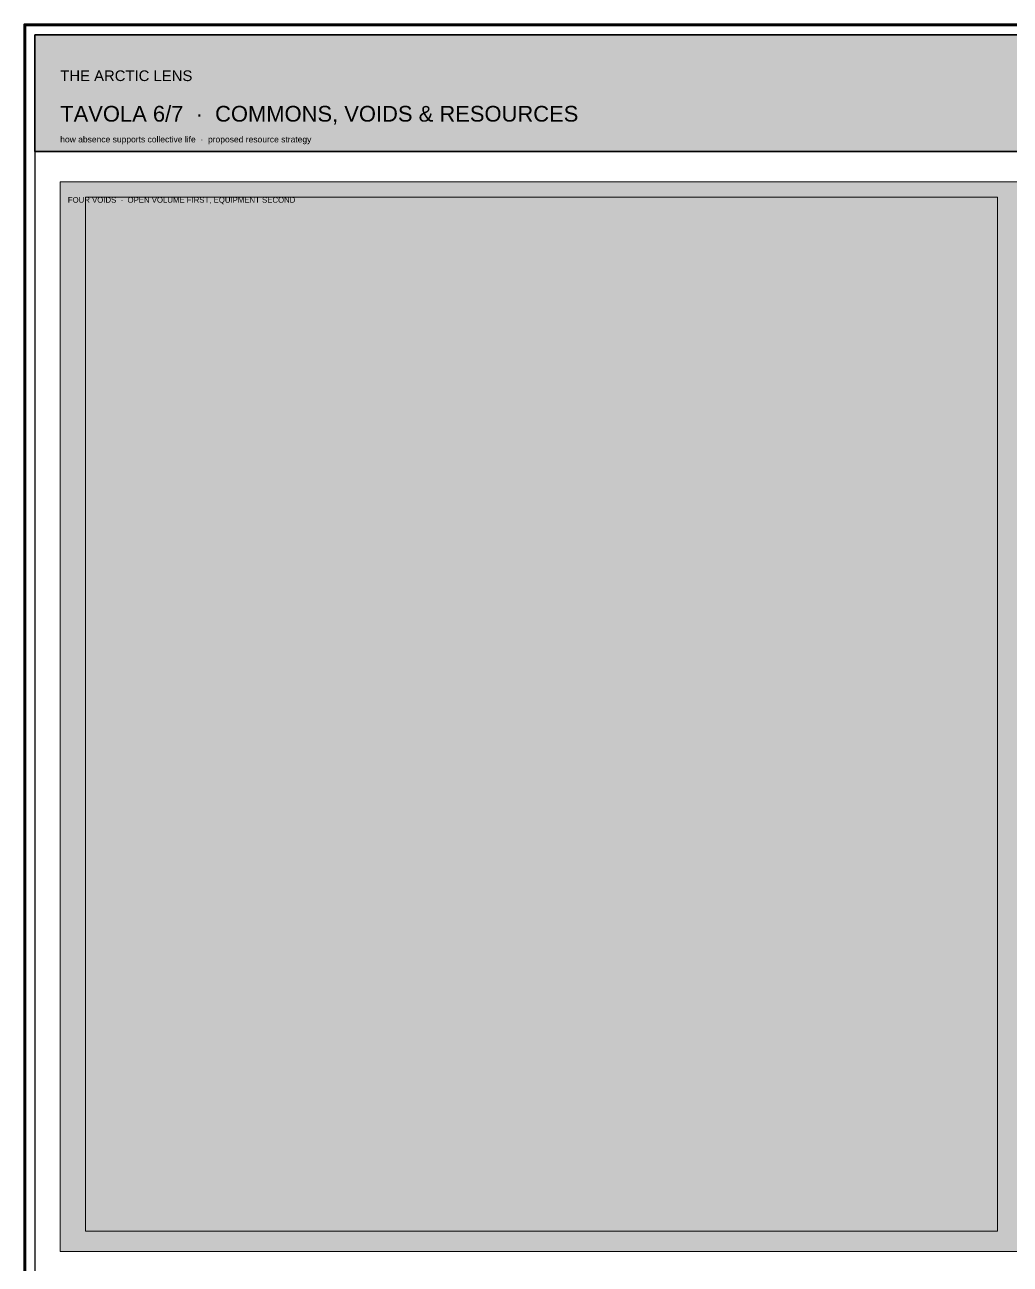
# Model space of a CAD drawing. Header units: millimetres. Extents: x 0 to 4200, y -1100 to 900.
# Drawn here: x 1100 to 1489, y -689 to -200 of the extents above; entities that cross this region are included whole.
import ezdxf

# ---------------------------------------------------------------- set-up
doc = ezdxf.new("R2010")
doc.units = ezdxf.units.MM
for name, color, linetype, lineweight, true_color in [('A-ANNO', 7, 'Continuous', 18, 0x20242a), ('A-HATCH', 7, 'Continuous', 9, 0xb4bac0), ('A-RENDER', 7, 'Continuous', 0, 0x20242a), ('A-SHEET', 7, 'Continuous', 50, 0x142030), ('A-TITL', 7, 'Continuous', 35, 0x142030)]:
    doc.layers.add(name, color=color, linetype=linetype, lineweight=lineweight, true_color=true_color)
doc.styles.add('ANNO', font='Arial.ttf')
doc.styles.add('TITLE', font='Arial.ttf')
picture_1 = doc.add_image_def('image6.png', size_in_pixel=(2100, 2380))

msp = doc.modelspace()

# ---------------------------------------------------------------- hatches: boundary and pattern name
at = {"layer": 'A-HATCH', "true_color": 0x142030}
h = msp.add_hatch(color=7, dxfattribs=at)
h.dxf.hatch_style = 1
h.paths.add_polyline_path([(1104, -250), (1996, -250), (1996, -204), (1104, -204)])
at = {"layer": 'A-HATCH', "true_color": 0xfcfdfe}
h = msp.add_hatch(color=7, dxfattribs=at)
h.dxf.hatch_style = 1
h.paths.add_polyline_path([(1114, -684), (1986, -684), (1986, -262), (1114, -262)])

# ---------------------------------------------------------------- linework, layer by layer
at = {"layer": 'A-SHEET', "lineweight": 70, "true_color": 0x142030}
msp.add_lwpolyline([(1100, -1100), (2000, -1100), (2000, -200), (1100, -200)], close=True, dxfattribs=at)
at = {"layer": 'A-SHEET', "lineweight": 25, "true_color": 0x142030}
msp.add_lwpolyline([(1104, -1096), (1996, -1096), (1996, -204), (1104, -204)], close=True, dxfattribs=at)
at = {"layer": 'A-SHEET', "lineweight": 13, "true_color": 0xb4bac0}
msp.add_lwpolyline([(1114, -684), (1986, -684), (1986, -262), (1114, -262)], close=True, dxfattribs=at)
at = {"layer": 'A-TITL'}
msp.add_lwpolyline([(1104, -250), (1996, -250), (1996, -204), (1104, -204)], close=True, dxfattribs=at)

# ---------------------------------------------------------------- texts
at = {"layer": 'A-ANNO', "color": 7, "true_color": 0x142030, "insert": (1117, -268), "char_height": 2.2, "width": 866, "attachment_point": 1, "style": 'TITLE'}
msp.add_mtext('FOUR VOIDS  ·  OPEN VOLUME FIRST, EQUIPMENT SECOND', dxfattribs=at)
at = {"layer": 'A-TITL', "color": 7, "true_color": 0xffffff, "attachment_point": 1, "style": 'TITLE'}
for s, insert, char_height, width in [('THE ARCTIC LENS', (1114, -218), 4.2, 200), ('TAVOLA 6/7  ·  COMMONS, VOIDS & RESOURCES', (1114, -232), 6.2, 620)]:
    msp.add_mtext(s, dxfattribs=dict(at, insert=insert, char_height=char_height, width=width))
at = {"layer": 'A-TITL', "color": 7, "true_color": 0xc8d2dc, "insert": (1114, -244), "char_height": 2.4, "width": 700, "attachment_point": 1, "style": 'ANNO'}
msp.add_mtext('how absence supports collective life  ·  proposed resource strategy', dxfattribs=at)

# ---------------------------------------------------------------- pictures from other files: only their frames are drawn
at = {"layer": 'A-RENDER'}
image = msp.add_image(picture_1, insert=(1124, -676), size_in_units=(360, 408), dxfattribs=at)

doc.saveas('drawing.dxf')
